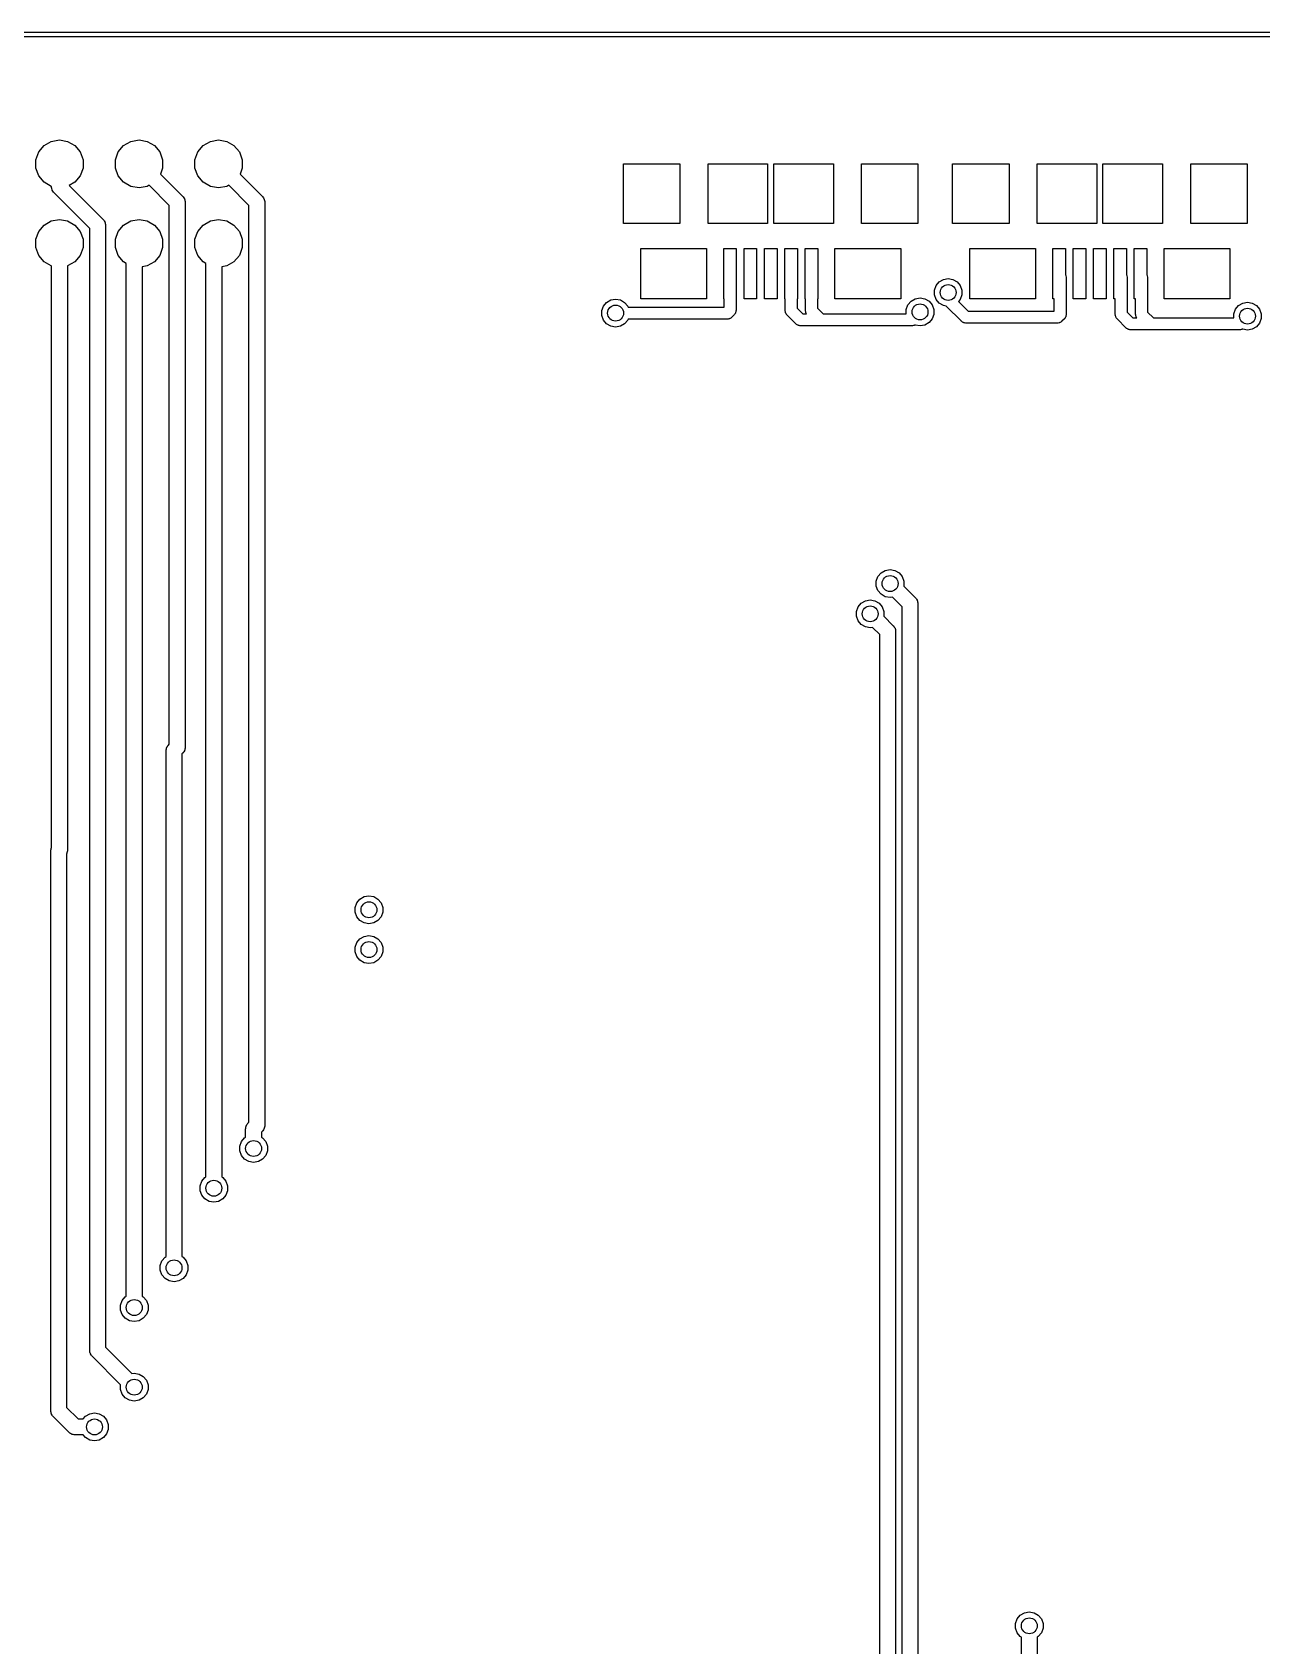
# Model space of a CAD drawing. Extents: x 25 to 346, y -457 to -16.
# Drawn here: x 149.1 to 188.4, y -67.9 to -16.4 of the extents above; entities that cross this region are included whole.
import ezdxf

# ---------------------------------------------------------------- set-up
doc = ezdxf.new("R2010")
doc.units = 0
doc.header["$MEASUREMENT"] = 0
doc.layers.add('BLACK', color=7, linetype='CONTINUOUS')

msp = doc.modelspace()

# ---------------------------------------------------------------- linework, layer by layer
at = {"layer": 'Black'}
for p, q in [((25.4, -16.435), (345.44, -16.435)), ((345.365, -16.585), (25.475, -16.585)), ((149.35, -20.255), (149.521, -20.0515)), ((149.521, -20.0515), (149.751, -19.9187)), ((149.751, -19.9187), (150.012, -19.8726)), ((150.012, -19.8726), (150.274, -19.9187)), ((150.274, -19.9187), (150.504, -20.0515)), ((150.504, -20.0515), (150.675, -20.255)), ((151.89, -20.255), (152.061, -20.0515)), ((152.061, -20.0515), (152.291, -19.9187)), ((152.291, -19.9187), (152.552, -19.8726)), ((152.552, -19.8726), (152.814, -19.9187)), ((152.814, -19.9187), (153.044, -20.0515)), ((153.044, -20.0515), (153.215, -20.255)), ((154.43, -20.255), (154.601, -20.0515)), ((154.601, -20.0515), (154.831, -19.9187)), ((154.831, -19.9187), (155.092, -19.8726)), ((155.092, -19.8726), (155.354, -19.9187)), ((155.354, -19.9187), (155.584, -20.0515)), ((155.584, -20.0515), (155.755, -20.255)), ((149.259, -20.5047), (149.35, -20.255)), ((149.259, -20.7703), (149.259, -20.5047)), ((150.675, -20.255), (150.766, -20.5047)), ((150.766, -20.5047), (150.766, -20.7703)), ((151.799, -20.5047), (151.89, -20.255)), ((151.799, -20.7703), (151.799, -20.5047)), ((153.215, -20.255), (153.306, -20.5047)), ((153.306, -20.5047), (153.306, -20.7703)), ((154.339, -20.5047), (154.43, -20.255)), ((154.339, -20.7703), (154.339, -20.5047)), ((155.755, -20.255), (155.846, -20.5047)), ((155.846, -20.5047), (155.846, -20.7703)), ((149.35, -21.02), (149.259, -20.7703)), ((149.521, -21.2235), (149.35, -21.02)), ((150.675, -21.02), (150.504, -21.2235)), ((150.766, -20.7703), (150.675, -21.02)), ((151.89, -21.02), (151.799, -20.7703)), ((152.061, -21.2235), (151.89, -21.02)), ((153.306, -20.7703), (153.236, -20.9619)), ((153.236, -20.9619), (153.951, -21.6771)), ((154.43, -21.02), (154.339, -20.7703)), ((154.601, -21.2235), (154.43, -21.02)), ((155.846, -20.7703), (155.776, -20.9619)), ((155.776, -20.9619), (156.491, -21.6771)), ((168.02, -22.54), (168.02, -20.64)), ((168.02, -20.64), (169.82, -20.64)), ((169.82, -20.64), (169.82, -22.54)), ((170.72, -22.54), (170.72, -20.64)), ((170.72, -20.64), (172.62, -20.64)), ((172.62, -20.64), (172.62, -22.54)), ((172.82, -22.54), (172.82, -20.64)), ((172.82, -20.64), (174.72, -20.64)), ((174.72, -20.64), (174.72, -22.54)), ((175.62, -22.54), (175.62, -20.64)), ((175.62, -20.64), (177.42, -20.64)), ((177.42, -20.64), (177.42, -22.54)), ((178.527, -22.54), (178.527, -20.64)), ((178.527, -20.64), (180.327, -20.64)), ((180.327, -20.64), (180.327, -22.54)), ((181.227, -22.54), (181.227, -20.64)), ((181.227, -20.64), (183.127, -20.64)), ((183.127, -20.64), (183.127, -22.54)), ((183.327, -22.54), (183.327, -20.64)), ((183.327, -20.64), (185.227, -20.64)), ((185.227, -20.64), (185.227, -22.54)), ((186.127, -22.54), (186.127, -20.64)), ((186.127, -20.64), (187.927, -20.64)), ((187.927, -20.64), (187.927, -22.54)), ((149.751, -21.3563), (149.521, -21.2235)), ((149.758, -21.3576), (149.751, -21.3563)), ((149.758, -21.3731), (149.758, -21.3576)), ((149.76, -21.3841), (149.758, -21.3731)), ((149.759, -21.3952), (149.76, -21.3841)), ((149.768, -21.4273), (149.759, -21.3952)), ((149.774, -21.46), (149.768, -21.4273)), ((149.779, -21.4696), (149.774, -21.46)), ((149.782, -21.4804), (149.779, -21.4696)), ((149.801, -21.5076), (149.782, -21.4804)), ((149.818, -21.5363), (149.801, -21.5076)), ((149.826, -21.5435), (149.818, -21.5363)), ((149.833, -21.5527), (149.826, -21.5435)), ((150.978, -22.6975), (149.833, -21.5527)), ((150.504, -21.2235), (150.325, -21.3267)), ((150.325, -21.3267), (151.411, -22.4127)), ((152.291, -21.3563), (152.061, -21.2235)), ((152.552, -21.4024), (152.291, -21.3563)), ((152.814, -21.3563), (152.552, -21.4024)), ((152.876, -21.3204), (152.814, -21.3563)), ((153.518, -21.9619), (152.876, -21.3204)), ((154.831, -21.3563), (154.601, -21.2235)), ((155.092, -21.4024), (154.831, -21.3563)), ((155.354, -21.3563), (155.092, -21.4024)), ((155.416, -21.3204), (155.354, -21.3563)), ((156.058, -21.9619), (155.416, -21.3204)), ((153.518, -39.1632), (153.518, -21.9619)), ((153.951, -21.6771), (153.958, -21.6862)), ((153.958, -21.6862), (153.966, -21.6934)), ((153.966, -21.6934), (153.983, -21.7222)), ((153.983, -21.7222), (154.002, -21.7494)), ((154.002, -21.7494), (154.005, -21.7601)), ((154.005, -21.7601), (154.01, -21.7698)), ((154.01, -21.7698), (154.016, -21.8025)), ((154.016, -21.8025), (154.025, -21.8346)), ((154.025, -21.8346), (154.024, -21.8457)), ((154.024, -21.8457), (154.026, -21.8567)), ((154.026, -21.8567), (154.026, -39.2684)), ((156.058, -51.2346), (156.058, -21.9619)), ((156.491, -21.6771), (156.498, -21.6862)), ((156.498, -21.6862), (156.506, -21.6934)), ((156.506, -21.6934), (156.523, -21.7222)), ((156.523, -21.7222), (156.542, -21.7494)), ((156.542, -21.7494), (156.545, -21.7601)), ((156.545, -21.7601), (156.55, -21.7698)), ((156.55, -21.7698), (156.556, -21.8025)), ((156.556, -21.8025), (156.565, -21.8346)), ((156.565, -21.8346), (156.564, -21.8457)), ((156.564, -21.8457), (156.566, -21.8567)), ((156.566, -21.8567), (156.566, -51.3398)), ((149.35, -22.795), (149.521, -22.5915)), ((149.521, -22.5915), (149.751, -22.4587)), ((149.751, -22.4587), (150.012, -22.4126)), ((150.012, -22.4126), (150.274, -22.4587)), ((150.274, -22.4587), (150.504, -22.5915)), ((150.504, -22.5915), (150.675, -22.795)), ((151.411, -22.4127), (151.418, -22.4218)), ((151.418, -22.4218), (151.426, -22.429)), ((151.426, -22.429), (151.443, -22.4578)), ((151.443, -22.4578), (151.462, -22.4849)), ((151.462, -22.4849), (151.465, -22.4957)), ((151.465, -22.4957), (151.47, -22.5054)), ((151.47, -22.5054), (151.476, -22.5381)), ((151.476, -22.5381), (151.485, -22.5701)), ((151.485, -22.5701), (151.484, -22.5813)), ((151.484, -22.5813), (151.486, -22.5923)), ((151.486, -22.5923), (151.486, -41.529)), ((151.89, -22.795), (152.061, -22.5915)), ((152.061, -22.5915), (152.291, -22.4587)), ((152.291, -22.4587), (152.552, -22.4126)), ((152.552, -22.4126), (152.814, -22.4587)), ((152.814, -22.4587), (153.044, -22.5915)), ((153.044, -22.5915), (153.215, -22.795)), ((154.43, -22.795), (154.601, -22.5915)), ((154.601, -22.5915), (154.831, -22.4587)), ((154.831, -22.4587), (155.092, -22.4126)), ((155.092, -22.4126), (155.354, -22.4587)), ((155.354, -22.4587), (155.584, -22.5915)), ((155.584, -22.5915), (155.755, -22.795)), ((169.82, -22.54), (168.02, -22.54)), ((172.62, -22.54), (170.72, -22.54)), ((174.72, -22.54), (172.82, -22.54)), ((177.42, -22.54), (175.62, -22.54)), ((180.327, -22.54), (178.527, -22.54)), ((183.127, -22.54), (181.227, -22.54)), ((185.227, -22.54), (183.327, -22.54)), ((187.927, -22.54), (186.127, -22.54)), ((149.259, -23.0447), (149.35, -22.795)), ((149.259, -23.3103), (149.259, -23.0447)), ((150.675, -22.795), (150.766, -23.0447)), ((150.766, -23.0447), (150.766, -23.3103)), ((150.978, -41.529), (150.978, -22.6975)), ((151.799, -23.0447), (151.89, -22.795)), ((151.799, -23.3103), (151.799, -23.0447)), ((153.215, -22.795), (153.306, -23.0447)), ((153.306, -23.0447), (153.306, -23.3103)), ((154.339, -23.0447), (154.43, -22.795)), ((154.339, -23.3103), (154.339, -23.0447)), ((155.755, -22.795), (155.846, -23.0447)), ((155.846, -23.0447), (155.846, -23.3103)), ((149.35, -23.56), (149.259, -23.3103)), ((149.521, -23.7635), (149.35, -23.56)), ((150.675, -23.56), (150.504, -23.7635)), ((150.766, -23.3103), (150.675, -23.56)), ((151.89, -23.56), (151.799, -23.3103)), ((152.061, -23.7635), (151.89, -23.56)), ((153.215, -23.56), (153.044, -23.7635)), ((153.306, -23.3103), (153.215, -23.56)), ((154.43, -23.56), (154.339, -23.3103)), ((154.601, -23.7635), (154.43, -23.56)), ((155.755, -23.56), (155.584, -23.7635)), ((155.846, -23.3103), (155.755, -23.56)), ((168.57, -24.94), (168.57, -23.34)), ((168.57, -23.34), (170.67, -23.34)), ((170.67, -23.34), (170.67, -24.94)), ((171.22, -24.94), (171.22, -23.34)), ((171.22, -23.34), (171.62, -23.34)), ((171.62, -23.34), (171.62, -24.94)), ((171.87, -24.94), (171.87, -23.34)), ((171.87, -23.34), (172.27, -23.34)), ((172.27, -23.34), (172.27, -24.94)), ((172.52, -24.94), (172.52, -23.34)), ((172.52, -23.34), (172.92, -23.34)), ((172.92, -23.34), (172.92, -24.94)), ((173.17, -24.94), (173.17, -23.34)), ((173.17, -23.34), (173.57, -23.34)), ((173.57, -23.34), (173.57, -24.94)), ((173.82, -24.94), (173.82, -23.34)), ((173.82, -23.34), (174.22, -23.34)), ((174.22, -23.34), (174.22, -24.94)), ((174.77, -24.94), (174.77, -23.34)), ((174.77, -23.34), (176.87, -23.34)), ((176.87, -23.34), (176.87, -24.94)), ((179.077, -24.94), (179.077, -23.34)), ((179.077, -23.34), (181.177, -23.34)), ((181.177, -23.34), (181.177, -24.94)), ((181.727, -24.94), (181.727, -23.34)), ((181.727, -23.34), (182.127, -23.34)), ((182.127, -23.34), (182.127, -24.1793)), ((182.377, -24.94), (182.377, -23.34)), ((182.377, -23.34), (182.777, -23.34)), ((182.777, -23.34), (182.777, -24.94)), ((183.027, -24.94), (183.027, -23.34)), ((183.027, -23.34), (183.427, -23.34)), ((183.427, -23.34), (183.427, -24.94)), ((183.677, -24.94), (183.677, -23.34)), ((183.677, -23.34), (184.077, -23.34)), ((184.077, -23.34), (184.077, -24.1793)), ((184.327, -24.94), (184.327, -23.34)), ((184.327, -23.34), (184.727, -23.34)), ((184.727, -23.34), (184.727, -24.1793)), ((185.277, -24.94), (185.277, -23.34)), ((185.277, -23.34), (187.377, -23.34)), ((187.377, -23.34), (187.377, -24.94)), ((149.751, -23.8963), (149.521, -23.7635)), ((149.758, -23.8976), (149.751, -23.8963)), ((149.758, -42.4608), (149.758, -23.8976)), ((150.274, -23.8963), (150.266, -23.8976)), ((150.266, -23.8976), (150.266, -42.545)), ((150.504, -23.7635), (150.274, -23.8963)), ((152.146, -23.8127), (152.061, -23.7635)), ((152.146, -40.64), (152.146, -23.8127)), ((152.814, -23.8963), (152.654, -23.9245)), ((152.654, -23.9245), (152.654, -40.64)), ((153.044, -23.7635), (152.814, -23.8963)), ((154.686, -23.8127), (154.601, -23.7635)), ((154.686, -52.9792), (154.686, -23.8127)), ((155.354, -23.8963), (155.194, -23.9245)), ((155.194, -23.9245), (155.194, -52.9792)), ((155.584, -23.7635), (155.354, -23.8963)), ((182.127, -24.1793), (182.14, -24.2018)), ((182.14, -24.2018), (182.151, -24.267)), ((184.077, -24.1793), (184.09, -24.2018)), ((184.09, -24.2018), (184.101, -24.267)), ((184.727, -24.1793), (184.74, -24.2018)), ((184.74, -24.2018), (184.751, -24.267)), ((177.946, -24.6648), (177.999, -24.5192)), ((177.946, -24.8198), (177.946, -24.6648)), ((177.999, -24.5192), (178.098, -24.4005)), ((178.098, -24.4005), (178.232, -24.323)), ((178.232, -24.323), (178.385, -24.2961)), ((178.385, -24.2961), (178.538, -24.323)), ((178.538, -24.323), (178.672, -24.4005)), ((178.672, -24.4005), (178.771, -24.5192)), ((178.771, -24.5192), (178.824, -24.6648)), ((178.824, -24.6648), (178.824, -24.8198)), ((182.151, -24.267), (182.151, -25.448)), ((184.101, -24.267), (184.101, -25.3691)), ((184.751, -24.267), (184.751, -25.3691)), ((167.328, -25.3225), (167.381, -25.1769)), ((167.381, -25.1769), (167.48, -25.0582)), ((167.48, -25.0582), (167.614, -24.9807)), ((167.614, -24.9807), (167.767, -24.9538)), ((167.767, -24.9538), (167.92, -24.9807)), ((167.92, -24.9807), (168.054, -25.0582)), ((168.054, -25.0582), (168.153, -25.1769)), ((168.153, -25.1769), (168.165, -25.2095)), ((168.165, -25.2095), (171.23, -25.2095)), ((170.67, -24.94), (168.57, -24.94)), ((171.23, -24.94), (171.22, -24.94)), ((171.23, -25.2095), (171.23, -24.94)), ((171.62, -24.94), (171.611, -24.94)), ((171.611, -24.94), (171.611, -25.321)), ((172.27, -24.94), (171.87, -24.94)), ((172.92, -24.94), (172.52, -24.94)), ((173.179, -24.94), (173.17, -24.94)), ((173.179, -25.321), (173.179, -24.94)), ((173.57, -24.94), (173.56, -24.94)), ((173.56, -24.94), (173.56, -25.2421)), ((173.829, -24.94), (173.82, -24.94)), ((173.829, -25.321), (173.829, -24.94)), ((174.22, -24.94), (174.21, -24.94)), ((174.21, -24.94), (174.21, -25.2421)), ((176.87, -24.94), (174.77, -24.94)), ((177.047, -25.2851), (177.1, -25.1395)), ((177.1, -25.1395), (177.199, -25.0208)), ((177.199, -25.0208), (177.333, -24.9433)), ((177.333, -24.9433), (177.486, -24.9164)), ((177.486, -24.9164), (177.639, -24.9433)), ((177.639, -24.9433), (177.773, -25.0208)), ((177.773, -25.0208), (177.872, -25.1395)), ((177.872, -25.1395), (177.925, -25.2851)), ((177.999, -24.9654), (177.946, -24.8198)), ((178.098, -25.0841), (177.999, -24.9654)), ((178.232, -25.1616), (178.098, -25.0841)), ((178.324, -25.1778), (178.232, -25.1616)), ((178.808, -25.6617), (178.324, -25.1778)), ((178.771, -24.9654), (178.716, -25.031)), ((178.716, -25.031), (179.022, -25.3365)), ((178.824, -24.8198), (178.771, -24.9654)), ((181.177, -24.94), (179.077, -24.94)), ((181.77, -24.94), (181.727, -24.94)), ((181.77, -25.3365), (181.77, -24.94)), ((182.777, -24.94), (182.377, -24.94)), ((183.427, -24.94), (183.027, -24.94)), ((183.72, -24.94), (183.677, -24.94)), ((183.72, -25.448), (183.72, -24.94)), ((184.37, -24.94), (184.327, -24.94)), ((184.37, -25.448), (184.37, -24.94)), ((187.377, -24.94), (185.277, -24.94)), ((187.554, -25.2747), (187.653, -25.156)), ((187.653, -25.156), (187.788, -25.0786)), ((187.788, -25.0786), (187.94, -25.0516)), ((187.94, -25.0516), (188.093, -25.0786)), ((188.093, -25.0786), (188.227, -25.156)), ((188.227, -25.156), (188.327, -25.2747)), ((167.328, -25.4775), (167.328, -25.3225)), ((167.381, -25.6231), (167.328, -25.4775)), ((167.48, -25.7418), (167.381, -25.6231)), ((167.614, -25.8193), (167.48, -25.7418)), ((168.054, -25.7418), (167.92, -25.8193)), ((168.153, -25.6231), (168.054, -25.7418)), ((168.165, -25.5905), (168.153, -25.6231)), ((171.341, -25.5905), (168.165, -25.5905)), ((171.349, -25.589), (171.341, -25.5905)), ((171.358, -25.5898), (171.349, -25.589)), ((171.382, -25.5833), (171.358, -25.5898)), ((171.406, -25.579), (171.382, -25.5833)), ((171.413, -25.5748), (171.406, -25.579)), ((171.422, -25.5727), (171.413, -25.5748)), ((171.442, -25.5584), (171.422, -25.5727)), ((171.463, -25.5459), (171.442, -25.5584)), ((171.469, -25.5395), (171.463, -25.5459)), ((171.476, -25.5347), (171.469, -25.5395)), ((171.555, -25.4557), (171.476, -25.5347)), ((171.56, -25.4488), (171.555, -25.4557)), ((171.566, -25.4435), (171.56, -25.4488)), ((171.578, -25.4219), (171.566, -25.4435)), ((171.593, -25.4015), (171.578, -25.4219)), ((171.595, -25.3934), (171.593, -25.4015)), ((171.599, -25.3862), (171.595, -25.3934)), ((171.603, -25.3616), (171.599, -25.3862)), ((171.61, -25.3376), (171.603, -25.3616)), ((171.611, -25.321), (171.609, -25.3293)), ((171.609, -25.3293), (171.61, -25.3376)), ((173.181, -25.3293), (173.179, -25.321)), ((173.18, -25.3376), (173.181, -25.3293)), ((173.187, -25.3616), (173.18, -25.3376)), ((173.191, -25.3862), (173.187, -25.3616)), ((173.195, -25.3934), (173.191, -25.3862)), ((173.197, -25.4015), (173.195, -25.3934)), ((173.212, -25.4219), (173.197, -25.4015)), ((173.224, -25.4435), (173.212, -25.4219)), ((173.23, -25.4488), (173.224, -25.4435)), ((173.235, -25.4557), (173.23, -25.4488)), ((173.53, -25.7506), (173.235, -25.4557)), ((173.537, -25.7554), (173.53, -25.7506)), ((173.56, -25.2421), (173.744, -25.4254)), ((173.744, -25.4254), (173.864, -25.4254)), ((173.831, -25.3293), (173.829, -25.321)), ((173.83, -25.3376), (173.831, -25.3293)), ((173.837, -25.3616), (173.83, -25.3376)), ((173.841, -25.3862), (173.837, -25.3616)), ((173.845, -25.3934), (173.841, -25.3862)), ((173.847, -25.4015), (173.845, -25.3934)), ((173.862, -25.4219), (173.847, -25.4015)), ((173.864, -25.4254), (173.862, -25.4219)), ((174.21, -25.2421), (174.394, -25.4254)), ((174.394, -25.4254), (175.006, -25.4254)), ((175.006, -25.4254), (176.784, -25.4254)), ((176.784, -25.4254), (177.047, -25.4254)), ((177.047, -25.4254), (177.047, -25.2851)), ((177.773, -25.7044), (177.639, -25.7819)), ((177.872, -25.5857), (177.773, -25.7044)), ((177.925, -25.4401), (177.872, -25.5857)), ((177.925, -25.2851), (177.925, -25.4401)), ((178.815, -25.6665), (178.808, -25.6617)), ((178.821, -25.6729), (178.815, -25.6665)), ((178.842, -25.6854), (178.821, -25.6729)), ((178.862, -25.6997), (178.842, -25.6854)), ((178.871, -25.7018), (178.862, -25.6997)), ((178.878, -25.706), (178.871, -25.7018)), ((178.902, -25.7103), (178.878, -25.706)), ((178.926, -25.7168), (178.902, -25.7103)), ((178.935, -25.716), (178.926, -25.7168)), ((178.943, -25.7175), (178.935, -25.716)), ((181.882, -25.7175), (178.943, -25.7175)), ((179.022, -25.3365), (181.77, -25.3365)), ((181.89, -25.716), (181.882, -25.7175)), ((181.899, -25.7168), (181.89, -25.716)), ((181.923, -25.7103), (181.899, -25.7168)), ((181.947, -25.706), (181.923, -25.7103)), ((181.954, -25.7018), (181.947, -25.706)), ((181.963, -25.6997), (181.954, -25.7018)), ((181.983, -25.6854), (181.963, -25.6997)), ((182.004, -25.6729), (181.983, -25.6854)), ((182.01, -25.6665), (182.004, -25.6729)), ((182.017, -25.6617), (182.01, -25.6665)), ((182.096, -25.5827), (182.017, -25.6617)), ((182.101, -25.5758), (182.096, -25.5827)), ((182.107, -25.5705), (182.101, -25.5758)), ((182.119, -25.5489), (182.107, -25.5705)), ((182.134, -25.5285), (182.119, -25.5489)), ((182.136, -25.5204), (182.134, -25.5285)), ((182.14, -25.5132), (182.136, -25.5204)), ((182.144, -25.4886), (182.14, -25.5132)), ((182.151, -25.4646), (182.144, -25.4886)), ((182.151, -25.448), (182.15, -25.4563)), ((182.15, -25.4563), (182.151, -25.4646)), ((183.722, -25.4563), (183.72, -25.448)), ((183.721, -25.4646), (183.722, -25.4563)), ((183.728, -25.4886), (183.721, -25.4646)), ((183.732, -25.5132), (183.728, -25.4886)), ((183.736, -25.5204), (183.732, -25.5132)), ((183.738, -25.5285), (183.736, -25.5204)), ((183.753, -25.5489), (183.738, -25.5285)), ((183.765, -25.5705), (183.753, -25.5489)), ((183.771, -25.5758), (183.765, -25.5705)), ((183.776, -25.5827), (183.771, -25.5758)), ((184.071, -25.8776), (183.776, -25.5827)), ((184.101, -25.3691), (184.285, -25.5524)), ((184.285, -25.5524), (184.405, -25.5524)), ((184.372, -25.4563), (184.37, -25.448)), ((184.371, -25.4646), (184.372, -25.4563)), ((184.378, -25.4886), (184.371, -25.4646)), ((184.382, -25.5132), (184.378, -25.4886)), ((184.386, -25.5204), (184.382, -25.5132)), ((184.388, -25.5285), (184.386, -25.5204)), ((184.403, -25.5489), (184.388, -25.5285)), ((184.405, -25.5524), (184.403, -25.5489)), ((184.751, -25.3691), (184.935, -25.5524)), ((184.935, -25.5524), (185.547, -25.5524)), ((185.547, -25.5524), (187.198, -25.5524)), ((187.198, -25.5524), (187.501, -25.5524)), ((187.501, -25.4204), (187.554, -25.2747)), ((187.501, -25.5524), (187.501, -25.4204)), ((188.327, -25.7209), (188.227, -25.8397)), ((188.327, -25.2747), (188.38, -25.4204)), ((188.38, -25.5753), (188.327, -25.7209)), ((188.38, -25.4204), (188.38, -25.5753)), ((167.767, -25.8462), (167.614, -25.8193)), ((167.92, -25.8193), (167.767, -25.8462)), ((173.542, -25.7618), (173.537, -25.7554)), ((173.564, -25.7743), (173.542, -25.7618)), ((173.584, -25.7885), (173.564, -25.7743)), ((173.592, -25.7907), (173.584, -25.7885)), ((173.6, -25.7949), (173.592, -25.7907)), ((173.624, -25.7992), (173.6, -25.7949)), ((173.648, -25.8057), (173.624, -25.7992)), ((173.657, -25.8049), (173.648, -25.8057)), ((173.665, -25.8064), (173.657, -25.8049)), ((174.315, -25.8064), (173.665, -25.8064)), ((175.006, -25.8064), (174.315, -25.8064)), ((176.784, -25.8064), (175.006, -25.8064)), ((177.233, -25.8064), (176.784, -25.8064)), ((177.241, -25.8049), (177.233, -25.8064)), ((177.249, -25.8057), (177.241, -25.8049)), ((177.273, -25.7992), (177.249, -25.8057)), ((177.298, -25.7949), (177.273, -25.7992)), ((177.305, -25.7907), (177.298, -25.7949)), ((177.313, -25.7885), (177.305, -25.7907)), ((177.328, -25.7785), (177.313, -25.7885)), ((177.333, -25.7819), (177.328, -25.7785)), ((177.486, -25.8088), (177.333, -25.7819)), ((177.639, -25.7819), (177.486, -25.8088)), ((184.078, -25.8824), (184.071, -25.8776)), ((184.083, -25.8888), (184.078, -25.8824)), ((184.105, -25.9013), (184.083, -25.8888)), ((184.125, -25.9155), (184.105, -25.9013)), ((184.133, -25.9177), (184.125, -25.9155)), ((184.141, -25.9219), (184.133, -25.9177)), ((184.165, -25.9262), (184.141, -25.9219)), ((184.189, -25.9327), (184.165, -25.9262)), ((184.198, -25.9319), (184.189, -25.9327)), ((184.206, -25.9334), (184.198, -25.9319)), ((184.856, -25.9334), (184.206, -25.9334)), ((185.547, -25.9334), (184.856, -25.9334)), ((187.198, -25.9334), (185.547, -25.9334)), ((187.695, -25.9334), (187.198, -25.9334)), ((187.703, -25.9319), (187.695, -25.9334)), ((187.712, -25.9327), (187.703, -25.9319)), ((187.736, -25.9262), (187.712, -25.9327)), ((187.76, -25.9219), (187.736, -25.9262)), ((187.768, -25.9177), (187.76, -25.9219)), ((187.776, -25.9155), (187.768, -25.9177)), ((187.78, -25.9126), (187.776, -25.9155)), ((187.788, -25.9171), (187.78, -25.9126)), ((187.94, -25.944), (187.788, -25.9171)), ((188.093, -25.9171), (187.94, -25.944)), ((188.227, -25.8397), (188.093, -25.9171)), ((176.091, -33.9585), (176.144, -33.8129)), ((176.091, -34.1135), (176.091, -33.9585)), ((176.144, -33.8129), (176.243, -33.6942)), ((176.243, -33.6942), (176.377, -33.6167)), ((176.377, -33.6167), (176.53, -33.5898)), ((176.53, -33.5898), (176.683, -33.6167)), ((176.683, -33.6167), (176.817, -33.6942)), ((176.817, -33.6942), (176.916, -33.8129)), ((176.916, -33.8129), (176.969, -33.9585)), ((176.969, -33.9585), (176.969, -34.1135)), ((176.144, -34.2591), (176.091, -34.1135)), ((176.243, -34.3778), (176.144, -34.2591)), ((176.377, -34.4553), (176.243, -34.3778)), ((176.53, -34.4822), (176.377, -34.4553)), ((176.604, -34.4692), (176.53, -34.4822)), ((176.911, -34.7762), (176.604, -34.4692)), ((176.969, -34.1135), (176.969, -34.1155)), ((176.969, -34.1155), (177.345, -34.4914)), ((177.345, -34.4914), (177.351, -34.5005)), ((177.351, -34.5005), (177.36, -34.5077)), ((177.36, -34.5077), (177.376, -34.5365)), ((175.456, -34.9237), (175.509, -34.7781)), ((175.456, -35.0787), (175.456, -34.9237)), ((175.509, -34.7781), (175.608, -34.6594)), ((175.608, -34.6594), (175.742, -34.5819)), ((175.742, -34.5819), (175.895, -34.555)), ((175.895, -34.555), (176.048, -34.5819)), ((176.048, -34.5819), (176.182, -34.6594)), ((176.182, -34.6594), (176.281, -34.7781)), ((176.281, -34.7781), (176.334, -34.9237)), ((176.334, -34.9237), (176.334, -35.0787)), ((176.911, -35.56), (176.911, -34.7762)), ((177.376, -34.5365), (177.395, -34.5637)), ((177.395, -34.5637), (177.398, -34.5744)), ((177.398, -34.5744), (177.404, -34.5841)), ((177.404, -34.5841), (177.409, -34.6168)), ((177.409, -34.6168), (177.418, -34.6489)), ((177.418, -34.6489), (177.417, -34.66)), ((177.417, -34.66), (177.419, -34.671)), ((177.419, -34.671), (177.419, -35.56)), ((175.509, -35.2243), (175.456, -35.0787)), ((175.608, -35.343), (175.509, -35.2243)), ((175.742, -35.4205), (175.608, -35.343)), ((175.895, -35.4474), (175.742, -35.4205)), ((175.969, -35.4344), (175.895, -35.4474)), ((176.2, -35.6652), (175.969, -35.4344)), ((176.334, -35.0787), (176.334, -35.0807)), ((176.334, -35.0807), (176.633, -35.3804)), ((176.633, -35.3804), (176.64, -35.3895)), ((176.64, -35.3895), (176.648, -35.3967)), ((176.648, -35.3967), (176.665, -35.4255)), ((176.665, -35.4255), (176.684, -35.4527)), ((176.684, -35.4527), (176.687, -35.4634)), ((176.687, -35.4634), (176.692, -35.4731)), ((176.692, -35.4731), (176.698, -35.5058)), ((176.698, -35.5058), (176.707, -35.5379)), ((176.707, -35.5379), (176.706, -35.549)), ((176.2, -36.83), (176.2, -35.6652)), ((176.706, -35.549), (176.708, -35.56)), ((176.708, -35.56), (176.708, -36.83)), ((176.911, -293.053), (176.911, -35.56)), ((177.419, -35.56), (177.419, -293.053)), ((176.2, -294.881), (176.2, -36.83)), ((176.708, -36.83), (176.708, -294.881)), ((153.416, -39.37), (153.418, -39.359)), ((153.416, -55.5192), (153.416, -39.37)), ((153.417, -39.3479), (153.426, -39.3158)), ((153.418, -39.359), (153.417, -39.3479)), ((153.426, -39.3158), (153.431, -39.2831)), ((153.431, -39.2831), (153.437, -39.2734)), ((153.437, -39.2734), (153.44, -39.2627)), ((153.44, -39.2627), (153.459, -39.2355)), ((153.459, -39.2355), (153.475, -39.2067)), ((153.475, -39.2067), (153.484, -39.1995)), ((153.484, -39.1995), (153.49, -39.1904)), ((153.49, -39.1904), (153.518, -39.1632)), ((153.951, -39.448), (153.924, -39.4752)), ((153.924, -39.4752), (153.924, -55.5192)), ((153.958, -39.4388), (153.951, -39.448)), ((153.966, -39.4317), (153.958, -39.4388)), ((153.983, -39.4029), (153.966, -39.4317)), ((154.002, -39.3757), (153.983, -39.4029)), ((154.005, -39.365), (154.002, -39.3757)), ((154.01, -39.3553), (154.005, -39.365)), ((154.016, -39.3226), (154.01, -39.3553)), ((154.025, -39.2905), (154.016, -39.3226)), ((154.026, -39.2684), (154.024, -39.2794)), ((154.024, -39.2794), (154.025, -39.2905)), ((152.146, -56.7892), (152.146, -40.64)), ((152.654, -40.64), (152.654, -56.7892)), ((150.978, -58.5216), (150.978, -41.529)), ((151.486, -41.529), (151.486, -58.4164)), ((149.733, -42.5704), (149.735, -42.5594)), ((149.733, -60.4456), (149.733, -42.5704)), ((149.734, -42.5483), (149.743, -42.5162)), ((149.735, -42.5594), (149.734, -42.5483)), ((149.743, -42.5162), (149.748, -42.4835)), ((149.748, -42.4835), (149.754, -42.4738)), ((149.754, -42.4738), (149.757, -42.4631)), ((149.757, -42.4631), (149.758, -42.4608)), ((150.243, -42.6523), (150.241, -42.6546)), ((150.241, -42.6546), (150.241, -60.3404)), ((150.245, -42.6416), (150.243, -42.6523)), ((150.251, -42.6319), (150.245, -42.6416)), ((150.257, -42.5992), (150.251, -42.6319)), ((150.265, -42.5671), (150.257, -42.5992)), ((150.266, -42.545), (150.264, -42.556)), ((150.264, -42.556), (150.265, -42.5671)), ((159.454, -44.3725), (159.507, -44.2269)), ((159.507, -44.2269), (159.606, -44.1082)), ((159.606, -44.1082), (159.74, -44.0307)), ((159.74, -44.0307), (159.893, -44.0038)), ((159.893, -44.0038), (160.046, -44.0307)), ((160.046, -44.0307), (160.18, -44.1082)), ((160.18, -44.1082), (160.279, -44.2269)), ((160.279, -44.2269), (160.332, -44.3725)), ((159.454, -44.5275), (159.454, -44.3725)), ((159.507, -44.6731), (159.454, -44.5275)), ((159.606, -44.7918), (159.507, -44.6731)), ((159.74, -44.8693), (159.606, -44.7918)), ((160.18, -44.7918), (160.046, -44.8693)), ((160.279, -44.6731), (160.18, -44.7918)), ((160.332, -44.5275), (160.279, -44.6731)), ((160.332, -44.3725), (160.332, -44.5275)), ((159.606, -45.3782), (159.74, -45.3007)), ((159.893, -44.8962), (159.74, -44.8693)), ((159.74, -45.3007), (159.893, -45.2738)), ((160.046, -44.8693), (159.893, -44.8962)), ((159.893, -45.2738), (160.046, -45.3007)), ((160.046, -45.3007), (160.18, -45.3782)), ((159.454, -45.6425), (159.507, -45.4969)), ((159.454, -45.7975), (159.454, -45.6425)), ((159.507, -45.9431), (159.454, -45.7975)), ((159.507, -45.4969), (159.606, -45.3782)), ((160.18, -45.3782), (160.279, -45.4969)), ((160.279, -45.4969), (160.332, -45.6425)), ((160.332, -45.7975), (160.279, -45.9431)), ((160.332, -45.6425), (160.332, -45.7975)), ((159.606, -46.0618), (159.507, -45.9431)), ((159.74, -46.1393), (159.606, -46.0618)), ((159.893, -46.1662), (159.74, -46.1393)), ((160.046, -46.1393), (159.893, -46.1662)), ((160.18, -46.0618), (160.046, -46.1393)), ((160.279, -45.9431), (160.18, -46.0618)), ((155.956, -51.4414), (155.958, -51.4304)), ((155.956, -51.7092), (155.956, -51.4414)), ((155.957, -51.4192), (155.966, -51.3872)), ((155.958, -51.4304), (155.957, -51.4192)), ((155.966, -51.3872), (155.971, -51.3545)), ((155.971, -51.3545), (155.977, -51.3448)), ((155.977, -51.3448), (155.98, -51.334)), ((155.98, -51.334), (155.999, -51.3069)), ((155.999, -51.3069), (156.015, -51.2781)), ((156.015, -51.2781), (156.024, -51.2709)), ((156.024, -51.2709), (156.03, -51.2618)), ((156.03, -51.2618), (156.058, -51.2346)), ((156.506, -51.503), (156.498, -51.5102)), ((156.523, -51.4743), (156.506, -51.503)), ((156.542, -51.4471), (156.523, -51.4743)), ((156.545, -51.4363), (156.542, -51.4471)), ((156.55, -51.4267), (156.545, -51.4363)), ((156.556, -51.394), (156.55, -51.4267)), ((156.565, -51.3619), (156.556, -51.394)), ((156.566, -51.3398), (156.564, -51.3508)), ((156.564, -51.3508), (156.565, -51.3619)), ((155.771, -51.9925), (155.824, -51.8469)), ((155.771, -52.1475), (155.771, -51.9925)), ((155.824, -51.8469), (155.923, -51.7282)), ((155.923, -51.7282), (155.956, -51.7092)), ((156.491, -51.5194), (156.464, -51.5466)), ((156.464, -51.5466), (156.464, -51.7092)), ((156.464, -51.7092), (156.497, -51.7282)), ((156.498, -51.5102), (156.491, -51.5194)), ((156.497, -51.7282), (156.596, -51.8469)), ((156.596, -51.8469), (156.649, -51.9925)), ((156.649, -51.9925), (156.649, -52.1475)), ((155.824, -52.2931), (155.771, -52.1475)), ((155.923, -52.4118), (155.824, -52.2931)), ((156.057, -52.4893), (155.923, -52.4118)), ((156.21, -52.5162), (156.057, -52.4893)), ((156.363, -52.4893), (156.21, -52.5162)), ((156.497, -52.4118), (156.363, -52.4893)), ((156.596, -52.2931), (156.497, -52.4118)), ((156.649, -52.1475), (156.596, -52.2931)), ((154.554, -53.1169), (154.653, -52.9982)), ((154.653, -52.9982), (154.686, -52.9792)), ((155.194, -52.9792), (155.227, -52.9982)), ((155.227, -52.9982), (155.326, -53.1169)), ((154.501, -53.2625), (154.554, -53.1169)), ((154.501, -53.4175), (154.501, -53.2625)), ((154.554, -53.5631), (154.501, -53.4175)), ((154.653, -53.6818), (154.554, -53.5631)), ((155.326, -53.5631), (155.227, -53.6818)), ((155.326, -53.1169), (155.379, -53.2625)), ((155.379, -53.4175), (155.326, -53.5631)), ((155.379, -53.2625), (155.379, -53.4175)), ((154.787, -53.7593), (154.653, -53.6818)), ((154.94, -53.7862), (154.787, -53.7593)), ((155.093, -53.7593), (154.94, -53.7862)), ((155.227, -53.6818), (155.093, -53.7593)), ((153.284, -55.6569), (153.383, -55.5382)), ((153.383, -55.5382), (153.416, -55.5192)), ((153.924, -55.5192), (153.957, -55.5382)), ((153.957, -55.5382), (154.056, -55.6569)), ((153.231, -55.8025), (153.284, -55.6569)), ((153.231, -55.9575), (153.231, -55.8025)), ((153.284, -56.1031), (153.231, -55.9575)), ((153.383, -56.2218), (153.284, -56.1031)), ((154.056, -56.1031), (153.957, -56.2218)), ((154.056, -55.6569), (154.109, -55.8025)), ((154.109, -55.9575), (154.056, -56.1031)), ((154.109, -55.8025), (154.109, -55.9575)), ((153.517, -56.2993), (153.383, -56.2218)), ((153.67, -56.3262), (153.517, -56.2993)), ((153.823, -56.2993), (153.67, -56.3262)), ((153.957, -56.2218), (153.823, -56.2993)), ((151.961, -57.0725), (152.014, -56.9269)), ((151.961, -57.2275), (151.961, -57.0725)), ((152.014, -56.9269), (152.113, -56.8082)), ((152.113, -56.8082), (152.146, -56.7892)), ((152.654, -56.7892), (152.687, -56.8082)), ((152.687, -56.8082), (152.786, -56.9269)), ((152.786, -56.9269), (152.839, -57.0725)), ((152.839, -57.0725), (152.839, -57.2275)), ((152.014, -57.3731), (151.961, -57.2275)), ((152.113, -57.4918), (152.014, -57.3731)), ((152.247, -57.5693), (152.113, -57.4918)), ((152.4, -57.5962), (152.247, -57.5693)), ((152.553, -57.5693), (152.4, -57.5962)), ((152.687, -57.4918), (152.553, -57.5693)), ((152.786, -57.3731), (152.687, -57.4918)), ((152.839, -57.2275), (152.786, -57.3731)), ((150.98, -58.5326), (150.978, -58.5216)), ((150.979, -58.5437), (150.98, -58.5326)), ((150.987, -58.5758), (150.979, -58.5437)), ((150.993, -58.6085), (150.987, -58.5758)), ((150.999, -58.6182), (150.993, -58.6085)), ((151.001, -58.6289), (150.999, -58.6182)), ((151.02, -58.6561), (151.001, -58.6289)), ((151.037, -58.6849), (151.02, -58.6561)), ((151.046, -58.6921), (151.037, -58.6849)), ((151.052, -58.7012), (151.046, -58.6921)), ((151.961, -59.6105), (151.052, -58.7012)), ((151.486, -58.4164), (152.326, -59.2568)), ((151.961, -59.6125), (151.961, -59.6105)), ((151.961, -59.7675), (151.961, -59.6125)), ((152.326, -59.2568), (152.4, -59.2438)), ((152.4, -59.2438), (152.553, -59.2707)), ((152.553, -59.2707), (152.687, -59.3482)), ((152.687, -59.3482), (152.786, -59.4669)), ((152.786, -59.4669), (152.839, -59.6125)), ((152.839, -59.6125), (152.839, -59.7675)), ((152.014, -59.9131), (151.961, -59.7675)), ((152.113, -60.0318), (152.014, -59.9131)), ((152.247, -60.1093), (152.113, -60.0318)), ((152.4, -60.1362), (152.247, -60.1093)), ((152.553, -60.1093), (152.4, -60.1362)), ((152.687, -60.0318), (152.553, -60.1093)), ((152.786, -59.9131), (152.687, -60.0318)), ((152.839, -59.7675), (152.786, -59.9131)), ((149.735, -60.4566), (149.733, -60.4456)), ((149.734, -60.4678), (149.735, -60.4566)), ((149.743, -60.4998), (149.734, -60.4678)), ((149.748, -60.5325), (149.743, -60.4998)), ((149.754, -60.5422), (149.748, -60.5325)), ((149.757, -60.553), (149.754, -60.5422)), ((149.776, -60.5801), (149.757, -60.553)), ((149.792, -60.6089), (149.776, -60.5801)), ((149.801, -60.6161), (149.792, -60.6089)), ((149.807, -60.6252), (149.801, -60.6161)), ((150.322, -61.1396), (149.807, -60.6252)), ((150.241, -60.3404), (150.607, -60.706)), ((150.607, -60.706), (150.77, -60.706)), ((150.77, -60.706), (150.843, -60.6182)), ((150.843, -60.6182), (150.977, -60.5407)), ((150.977, -60.5407), (151.13, -60.5138)), ((151.13, -60.5138), (151.283, -60.5407)), ((151.283, -60.5407), (151.417, -60.6182)), ((151.417, -60.6182), (151.516, -60.7369)), ((151.516, -60.7369), (151.569, -60.8825)), ((150.331, -61.146), (150.322, -61.1396)), ((150.338, -61.1546), (150.331, -61.146)), ((150.367, -61.1712), (150.338, -61.1546)), ((150.394, -61.1902), (150.367, -61.1712)), ((150.405, -61.1931), (150.394, -61.1902)), ((150.415, -61.1987), (150.405, -61.1931)), ((150.447, -61.2044), (150.415, -61.1987)), ((150.479, -61.213), (150.447, -61.2044)), ((150.49, -61.2121), (150.479, -61.213)), ((150.501, -61.214), (150.49, -61.2121)), ((150.77, -61.214), (150.501, -61.214)), ((150.843, -61.3018), (150.77, -61.214)), ((151.516, -61.1831), (151.417, -61.3018)), ((151.569, -61.0375), (151.516, -61.1831)), ((151.569, -60.8825), (151.569, -61.0375)), ((150.977, -61.3793), (150.843, -61.3018)), ((151.13, -61.4062), (150.977, -61.3793)), ((151.283, -61.3793), (151.13, -61.4062)), ((151.417, -61.3018), (151.283, -61.3793)), ((180.688, -66.9682), (180.822, -66.8907)), ((180.822, -66.8907), (180.975, -66.8638)), ((180.975, -66.8638), (181.128, -66.8907)), ((181.128, -66.8907), (181.262, -66.9682)), ((180.536, -67.2325), (180.589, -67.0869)), ((180.536, -67.3875), (180.536, -67.2325)), ((180.589, -67.5331), (180.536, -67.3875)), ((180.589, -67.0869), (180.688, -66.9682)), ((181.262, -66.9682), (181.361, -67.0869)), ((181.361, -67.0869), (181.414, -67.2325)), ((181.414, -67.3875), (181.361, -67.5331)), ((181.414, -67.2325), (181.414, -67.3875)), ((180.688, -67.6518), (180.589, -67.5331)), ((180.721, -67.6708), (180.688, -67.6518)), ((180.721, -69.5416), (180.721, -67.6708)), ((181.262, -67.6518), (181.229, -67.6708)), ((181.229, -67.6708), (181.229, -69.6468)), ((181.361, -67.5331), (181.262, -67.6518))]:
    msp.add_line(p, q, dxfattribs=at)
for centre in [(178.385, -24.7423), (167.767, -25.4), (177.486, -25.3626), (187.94, -25.4978), (176.53, -34.036), (175.895, -35.0012), (159.893, -44.45), (159.893, -45.72), (156.21, -52.07), (154.94, -53.34), (153.67, -55.88), (152.4, -57.15), (152.4, -59.69), (151.13, -60.96), (180.975, -67.31)]:
    msp.add_circle(centre, 0.254, dxfattribs=at)

doc.saveas('drawing.dxf')
